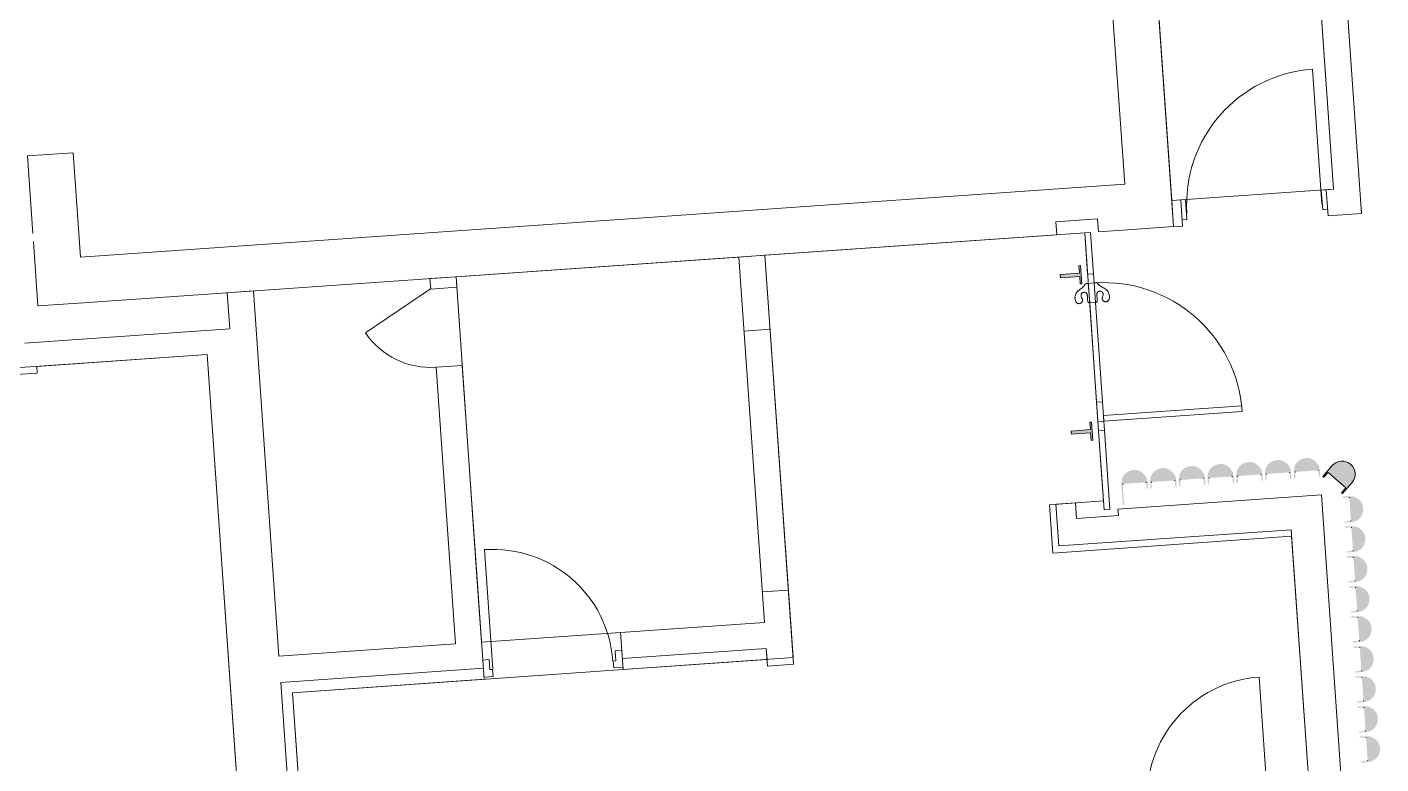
# Model space of a CAD drawing. Header units: millimetres. Extents: x 306 to 836129804, y -168137 to 818603917.
# Drawn here: x 833829410 to 833839756, y 818030312 to 818035946 of the extents above; entities that cross this region are included whole.
import ezdxf

# ---------------------------------------------------------------- set-up
doc = ezdxf.new("R2010")
doc.units = ezdxf.units.MM
doc.header["$LTSCALE"] = 3
for name, color, linetype, lineweight in [('A-200-M_WALL_EXT', 251, 'Continuous', 13), ('A-200-M_WALL_INT', 251, 'Continuous', 13), ('A-214-M_CURT_WALL', 251, 'Continuous', 13), ('A-215-M_CURT_PANEL', 251, 'Continuous', 13), ('A-325-M_DOOR', 251, 'Continuous', 13), ('A-325-M_DOOR__FRAME', 251, 'Continuous', 13), ('A-810-M_ROOMS', 251, 'Continuous', 13), ('Z-060-M_DETAIL', 253, 'Continuous', 5)]:
    doc.layers.add(name, color=color, linetype=linetype, lineweight=lineweight)
doc.layers.add('UAJ-00XREF', color=7, linetype='Continuous')

# ---------------------------------------------------------------- blocks, each defined once
blk = doc.blocks.new('ARC_DOOR_TIMBER_T10-TI-I - 900x2500mm-38939616-0300')
at = {"layer": 'A-325-M_DOOR'}
blk.add_line((459, -29), (459, 889), dxfattribs=at)
at = {"layer": 'A-325-M_DOOR', "lineweight": 9}
for p, q in [((-532, 48), (-482, 48)), ((-482, 48), (-482, -29)), ((482, 48), (532, 48)), ((482, -29), (482, 48)), ((-462, -82), (-532, -82)), ((-482, -29), (-462, -29)), ((-462, -29), (-462, -82)), ((462, -82), (462, -29)), ((462, -29), (482, -29)), ((532, -82), (462, -82))]:
    blk.add_line(p, q, dxfattribs=at)
at = {"layer": 'A-325-M_DOOR'}
blk.add_arc((459, -29), 918, 90, 180, dxfattribs=at)
blk = doc.blocks.new('ARC_DOOR_METAL_M10-FH-I - 900x2500mm-38792998-0300')
at = {"layer": 'A-325-M_DOOR'}
blk.add_line((517, -8), (517, 1026), dxfattribs=at)
at = {"layer": 'A-325-M_DOOR__FRAME'}
for p, q in [((-520, 100), (-557, 100)), ((-520, -52), (-520, 100)), ((557, 100), (520, 100)), ((520, 100), (520, -52)), ((-557, -52), (-520, -52)), ((520, -52), (557, -52))]:
    blk.add_line(p, q, dxfattribs=at)
blk.add_arc((517, -8), 1034, 90, 180, dxfattribs=at)
blk = doc.blocks.new('Circular Mullion - Type A-25928776-0300')
at = {"layer": 'A-214-M_CURT_WALL'}
blk.add_hatch(color=256, dxfattribs=at).paths.add_polyline_path([(-100, 0), (-90, 0), (-90, -49), (90, -47), (90, 0), (100, 0), (100, -109), (97, -135), (87, -159), (64, -185), (50, -196), (26, -206), (0, -209), (-26, -206), (-55, -192), (-71, -180), (-87, -159), (-97, -135), (-100, -109), (-100, -38)], flags=0)
at = {"layer": 'Z-060-M_DETAIL'}
for p, q in [((100, 0), (90, 0)), ((90, 0), (90, -49)), ((100, -109), (100, 0)), ((-90, 0), (-100, 0)), ((-100, 0), (-100, -109)), ((-90, -49), (-90, 0)), ((90, -49), (-90, -49))]:
    blk.add_line(p, q, dxfattribs=at)
blk.add_arc((0, -109), 100, 180, 0, dxfattribs=at)
blk = doc.blocks.new('Circular Mullion - CERAMIC TUBES 209mm-V189-0300')
at = {"layer": 'A-214-M_CURT_WALL', "lineweight": 9}
blk.add_line((-93, 0), (-97, 0), dxfattribs=at)
for centre, start, end in [((-87, -46), 195, 270), ((87, -46), 270, 345)]:
    blk.add_arc(centre, 3, start, end, dxfattribs=at)
blk = doc.blocks.new('Circular Mullion - Type A_150mm Profile-25928163-0300')
at = {"layer": 'A-214-M_CURT_WALL'}
blk.add_hatch(color=256, dxfattribs=at).paths.add_polyline_path([(-100, 0), (-90, 0), (-90, -49), (90, -49), (90, 0), (100, 0), (99, -56), (94, -83), (87, -100), (71, -121), (50, -137), (18, -148), (-7, -149), (-26, -147), (-50, -137), (-74, -117), (-90, -92), (-97, -76), (-100, -34), (-100, -16)], flags=0)
blk = doc.blocks.new('Circular Mullion - CERAMIC TUBES 150mm-V182-0300')
at = {"layer": 'A-214-M_CURT_WALL', "lineweight": 9}
for centre, start, end in [((-87, 46.5), 90, 180), ((87, 46.5), 0, 90)]:
    blk.add_arc(centre, 3, start, end, dxfattribs=at)
blk = doc.blocks.new('Circular Mullion - Type A_150mm Profile-28038416-0300')
at = {"layer": 'A-214-M_CURT_WALL'}
blk.add_hatch(color=256, dxfattribs=at).paths.add_polyline_path([(-100, -16), (-100, 0), (-90, 0), (-90, -49), (90, -49), (90, 115), (100, 115), (100, -50), (94, -83), (87, -100), (71, -121), (50, -137), (18, -148), (0, -150), (-26, -147), (-50, -137), (-74, -117), (-90, -92), (-97, -76), (-100, -49), (-100, -20)], flags=0)
blk = doc.blocks.new('Circular Mullion - CERAMIC TUBES 150mm_End Cap_Left_-V186-0300')
at = {"layer": 'A-214-M_CURT_WALL', "lineweight": 9}
for centre, start, end in [((-87, 46.5), 90, 180), ((87, 46.5), 0, 90)]:
    blk.add_arc(centre, 3, start, end, dxfattribs=at)
blk = doc.blocks.new('Circular Mullion - CERAMIC TUBES 150mm-V183-0300')
at = {"layer": 'A-214-M_CURT_WALL', "lineweight": 9}
for centre, start, end in [((-87, -46.5), 180, 270), ((87, -46.5), 270, 0)]:
    blk.add_arc(centre, 3, start, end, dxfattribs=at)
blk = doc.blocks.new('ARC_ACCESS_PANEL_SINGLE_TIMBER_TYPE11 - 600w x 2000h-39249712-0300')
at = {"layer": 'A-325-M_DOOR'}
blk.add_line((425, 75), (125, 595), dxfattribs=at)
blk.add_arc((425, 75), 600, 120, 180, dxfattribs=at)
blk = doc.blocks.new('System Panel - ARC_Glazed-32887015-0300')
at = {"layer": 'A-215-M_CURT_PANEL', "lineweight": 9}
for p, q in [((-303.75, 0), (303.75, 0)), ((-303.75, -44), (-303.75, 0)), ((303.75, -44), (303.75, 0)), ((303.75, -44), (-303.75, -44))]:
    blk.add_line(p, q, dxfattribs=at)
blk = doc.blocks.new('System Panel - ARC_Glazed-32887016-0300')
at = {"layer": 'A-215-M_CURT_PANEL', "lineweight": 9}
for p, q in [((-158.75, 0), (158.75, 0)), ((-158.75, -44), (-158.75, 0)), ((158.75, -44), (158.75, 0)), ((158.75, -44), (-158.75, -44))]:
    blk.add_line(p, q, dxfattribs=at)
blk = doc.blocks.new('Circular Mullion - B1_STEEL-30652679-0300')
at = {"layer": 'A-214-M_CURT_WALL', "lineweight": 9}
blk.add_hatch(color=256, dxfattribs=at).paths.add_polyline_path([(-70, -50), (70, -50), (70, -62), (12.5, -62), (12.5, -210), (-12.5, -210), (-12.5, -62), (-70, -62), (-70, -53.2)], flags=0)
for p, q in [((-70, -50), (-70, -62)), ((-70, -50), (0, -50)), ((-70, -62), (-12.5, -62)), ((-12.5, -62), (-12.5, -210)), ((70, -50), (0, -50)), ((12.5, -210), (12.5, -62)), ((12.5, -62), (70, -62)), ((70, -62), (70, -50)), ((-12.5, -210), (12.5, -210))]:
    blk.add_line(p, q, dxfattribs=at)
blk = doc.blocks.new('DCW_06c - L_GF_STAFF SINGLE DOOR-32608668-0300')
at = {"layer": 'A-325-M_DOOR'}
for p, q in [((485, 1104), (485, 45)), ((530, 1105), (530, 45)), ((-530, 45), (-380, 45)), ((-380, 0), (-530, 0)), ((380, 45), (-380, 45)), ((-380, 45), (-380, 0)), ((-380, 0), (380, 0)), ((380, 0), (380, 45)), ((530, 45), (485, 45))]:
    blk.add_line(p, q, dxfattribs=at)
at = {"layer": 'A-325-M_DOOR', "lineweight": 9}
for p, q in [((-600, 45), (-530, 45)), ((-530, 0), (-600, 0)), ((-530, 0), (-530, 45)), ((-530, 45), (-530, 0)), ((380, 45), (530, 45)), ((530, 0), (380, 0)), ((530, 45), (530, 0)), ((530, 45), (600, 45)), ((530, 0), (530, 45)), ((600, 0), (530, 0))]:
    blk.add_line(p, q, dxfattribs=at)
at = {"layer": 'A-325-M_DOOR', "flags": 128}
for points in [[(-391, 146), (-399, 151), (-406, 153), (-415, 154), (-423, 154), (-431, 154), (-439, 152), (-447, 150), (-455, 147), (-462, 143), (-468, 138), (-474, 132), (-480, 126), (-484, 119), (-488, 112), (-493, 105), (-497, 98), (-502, 91), (-507, 85), (-513, 79), (-519, 74), (-526, 69), (-529, 61), (-530, 53), (-530, 45)], [(-442, 59), (-445, 59), (-447, 60), (-450, 61), (-453, 63), (-456, 64), (-458, 67), (-460, 69), (-462, 72), (-463, 75), (-464, 77), (-465, 80), (-465, 83), (-464, 86), (-464, 89), (-463, 92), (-462, 95), (-460, 97), (-458, 100), (-455, 102), (-453, 104), (-450, 105), (-447, 106), (-444, 107), (-441, 107)], [(-441, 107), (-434, 106), (-426, 104), (-418, 101)], [(-418, 101), (-415, 100), (-412, 99), (-409, 98), (-406, 98), (-402, 98), (-399, 99), (-396, 100), (-393, 102), (-390, 104), (-387, 106), (-385, 109), (-384, 111), (-382, 114), (-381, 117), (-380, 120), (-380, 124), (-380, 127), (-381, 130), (-381, 134), (-383, 137), (-385, 140), (-387, 142), (-389, 145), (-391, 146)], [(-530, 0), (-530, -8), (-529, -16), (-526, -24), (-519, -29), (-513, -34), (-507, -40), (-502, -46), (-497, -53), (-493, -60), (-488, -67), (-484, -74), (-480, -81), (-474, -87), (-468, -93), (-462, -98), (-455, -102), (-447, -105), (-439, -107), (-431, -109), (-423, -109), (-415, -109), (-406, -108), (-399, -106), (-391, -102)], [(-380, 45), (-380, 48), (-381, 51), (-382, 53), (-384, 55), (-387, 57), (-390, 58), (-392, 58), (-395, 58), (-398, 59), (-401, 59), (-404, 59), (-407, 59), (-410, 59), (-413, 59), (-416, 59), (-418, 59), (-421, 59), (-424, 59), (-427, 59), (-430, 59), (-433, 59), (-436, 59), (-439, 59), (-442, 59)], [(-442, -14), (-439, -14), (-436, -14), (-433, -14), (-430, -14), (-427, -14), (-424, -14), (-421, -14), (-418, -14), (-416, -14), (-413, -14), (-410, -14), (-407, -14), (-404, -14), (-401, -14), (-398, -14), (-395, -13), (-392, -13), (-390, -13), (-387, -12), (-384, -10), (-382, -8), (-381, -6), (-380, -3), (-380, 0)], [(-441, -62), (-444, -62), (-447, -61), (-450, -60), (-453, -59), (-455, -57), (-458, -55), (-460, -52), (-462, -50), (-463, -47), (-464, -44), (-464, -41), (-465, -38), (-465, -35), (-464, -33), (-463, -30), (-462, -27), (-460, -24), (-458, -22), (-456, -19), (-453, -18), (-450, -16), (-447, -15), (-445, -15), (-442, -14)], [(-418, -56), (-426, -59), (-434, -62), (-441, -62)], [(-391, -102), (-389, -100), (-387, -97), (-385, -95), (-383, -92), (-381, -89), (-381, -85), (-380, -82), (-380, -79), (-380, -75), (-381, -72), (-382, -69), (-384, -66), (-385, -64), (-387, -61), (-390, -59), (-393, -57), (-396, -55), (-399, -54), (-402, -54), (-406, -53), (-409, -53), (-412, -54), (-415, -55), (-418, -56)]]:
    blk.add_lwpolyline(points, dxfattribs=at)
at = {"layer": 'A-325-M_DOOR'}
blk.add_arc((530, 45), 1060, 90, 180, dxfattribs=at)
blk = doc.blocks.new('ARC_DOOR_TIMBER_T10-TI-I - 900x2100mm-38939624-0300')
at = {"layer": 'A-325-M_DOOR', "lineweight": 9}
for p, q in [((-462, 25), (-532, 25)), ((-462, -28), (-462, 25)), ((532, 25), (462, 25)), ((462, 25), (462, -28)), ((-482, -105), (-482, -28)), ((-482, -28), (-462, -28)), ((462, -28), (482, -28)), ((482, -28), (482, -105)), ((-532, -105), (-482, -105)), ((482, -105), (532, -105))]:
    blk.add_line(p, q, dxfattribs=at)
at = {"layer": 'A-325-M_DOOR'}
blk.add_line((459, -28), (459, -946), dxfattribs=at)
blk.add_arc((459, -28), 918, 180, 270, dxfattribs=at)
blk = doc.blocks.new('3A35X-MAGP-P-MP-00')
at = {"layer": 'A-200-M_WALL_EXT', "lineweight": 13}
for p, q in [((834417541, 818039907), (834417925, 818034421)), ((834417551, 818034745), (834417216, 818039534)), ((834409515, 818034985), (834409166, 818034961)), ((834409207, 818034367), (834409166, 818034961)), ((834409515, 818034985), (834409571, 818034187)), ((834409571, 818034187), (834417551, 818034745)), ((834417025, 818034458), (834417344, 818034480)), ((834417032, 818034358), (834417025, 818034458)), ((834417351, 818034380), (834417344, 818034480)), ((834417575, 818034396), (834417925, 818034421)), ((834409246, 818033814), (834409211, 818034307)), ((834417032, 818034358), (834409595, 818033838)), ((834417575, 818034396), (834417351, 818034380)), ((834409595, 818033838), (834409246, 818033814))]:
    blk.add_line(p, q, dxfattribs=at)
at = {"layer": 'A-200-M_WALL_INT'}
for p, q in [((834419148, 818034707), (834418799, 818039694)), ((834418999, 818039708), (834419361, 818034521)), ((834417911, 818034620), (834417980, 818034625)), ((834417911, 818034620), (834417925, 818034421)), ((834417980, 818034625), (834417993, 818034425)), ((834419148, 818034707), (834419091, 818034703)), ((834419091, 818034703), (834419105, 818034503)), ((834419105, 818034503), (834419361, 818034521)), ((834417925, 818034421), (834417993, 818034425)), ((834414603, 818034188), (834414802, 818034202)), ((834414802, 818034202), (834415021, 818031075)), ((834414798, 818031395), (834414603, 818034188)), ((834412241, 818034023), (834412441, 818034037)), ((834412247, 818033943), (834412241, 818034023)), ((834412446, 818033957), (834412441, 818034037)), ((834410892, 818033929), (834410692, 818033915)), ((834410712, 818033640), (834410692, 818033915)), ((834410892, 818033929), (834411087, 818031136)), ((834412247, 818033943), (834412446, 818033957)), ((834409145, 818033530), (834410712, 818033640)), ((834414642, 818033622), (834414842, 818033636)), ((834410540, 818033442), (834409073, 818033340)), ((834411224, 818023652), (834410540, 818033442)), ((834412289, 818033345), (834412488, 818033359)), ((834412289, 818033345), (834412436, 818031230)), ((834412656, 818030960), (834412488, 818033359)), ((834417499, 818032261), (834419055, 818032370)), ((834419055, 818032370), (834419245, 818029651)), ((834417175, 818032308), (834417025, 818032298)), ((834417025, 818032298), (834417048, 818031979)), ((834417175, 818032308), (834417183, 818032189)), ((834417499, 818032261), (834417503, 818032211)), ((834417183, 818032189), (834417503, 818032211)), ((834418823, 818032103), (834417048, 818031979)), ((834418956, 818030212), (834418823, 818032103)), ((834414782, 818031627), (834414981, 818031641)), ((834414798, 818031395), (834413697, 818031318)), ((834413697, 818031318), (834413717, 818031034)), ((834411087, 818031136), (834412436, 818031230)), ((834414812, 818031196), (834413711, 818031119)), ((834414812, 818031196), (834414812, 818031196)), ((834414818, 818031111), (834414812, 818031196)), ((834414821, 818031061), (834414812, 818031196)), ((834414818, 818031111), (834413717, 818031034)), ((834411101, 818030936), (834412650, 818031045)), ((834414821, 818031061), (834415021, 818031075)), ((834411101, 818030936), (834411364, 818027175)), ((834411192, 818030857), (834412656, 818030960)), ((834411192, 818030857), (834411443, 818027266))]:
    blk.add_line(p, q, dxfattribs=at)
at = {"layer": 'A-810-M_ROOMS', "flags": 128}
for points in [[(834418692, 818039787), (834417555, 818039708), (834417911, 818034620), (834419148, 818034707), (834418799, 818039694), (834418782, 818039743), (834418743, 818039777)], [(834418956, 818030212), (834418827, 818032053), (834417001, 818031925), (834416976, 818032294), (834417390, 818032323), (834417375, 818032530), (834417246, 818034373), (834414802, 818034202), (834415005, 818031309), (834415017, 818031125), (834411192, 818030857), (834411443, 818027266), (834414984, 818027514), (834414816, 818029923), (834417193, 818030089), (834417394, 818030103)], [(834412441, 818034037), (834412601, 818031743), (834412636, 818031244), (834414798, 818031395), (834414603, 818034188)]]:
    blk.add_lwpolyline(points, close=True, dxfattribs=at)
blk.add_lwpolyline([(834412496, 818018677), (834412225, 818022559), (834411490, 818022508), (834411409, 818023665), (834411224, 818023652), (834410540, 818033442), (834409236, 818033351), (834409239, 818033301), (834409119, 818033293), (834401408, 818032754), (834401380, 818032802), (834400105, 818032713), (834392629, 818032190), (834392529, 818032183), (834388598, 818031908), (834388586, 818032093), (834387214, 818031997), (834387298, 818030798), (834388435, 818030877), (834388449, 818030678), (834388683, 818030694), (834391209, 817994560)], dxfattribs=at)
at = {"layer": 'A-214-M_CURT_WALL', "lineweight": 9, "extrusion": (0, 0, -1)}
for name, p, rotation in [('Circular Mullion - B1_STEEL-30652679-0300', (-834417268, 818034056), 86.00109147422862), ('Circular Mullion - B1_STEEL-30652679-0300', (-834417352, 818032860), 86.00109147422862), ('Circular Mullion - CERAMIC TUBES 150mm-V182-0300', (-834418726, 818032487), 356.0010914742286), ('Circular Mullion - CERAMIC TUBES 150mm-V182-0300', (-834418946, 818032502), 356.0010914742286), ('Circular Mullion - CERAMIC TUBES 150mm_End Cap_Left_-V186-0300', (-834417629, 818032410), 356.0010914742286), ('Circular Mullion - CERAMIC TUBES 150mm-V182-0300', (-834417848, 818032425), 356.0010914742286), ('Circular Mullion - CERAMIC TUBES 150mm-V182-0300', (-834418068, 818032441), 356.0010914742286), ('Circular Mullion - CERAMIC TUBES 150mm-V182-0300', (-834418287, 818032456), 356.0010914742286), ('Circular Mullion - CERAMIC TUBES 150mm-V182-0300', (-834418507, 818032471), 356.0010914742286), ('Circular Mullion - CERAMIC TUBES 150mm-V183-0300', (-834419225, 818032257), 266.0010914742286), ('Circular Mullion - CERAMIC TUBES 150mm-V183-0300', (-834419241, 818032028), 266.0010914742286), ('Circular Mullion - CERAMIC TUBES 150mm-V183-0300', (-834419257, 818031799), 266.0010914742286), ('Circular Mullion - CERAMIC TUBES 150mm-V183-0300', (-834419273, 818031569), 266.0010914742286), ('Circular Mullion - CERAMIC TUBES 150mm-V183-0300', (-834419289, 818031340), 266.0010914742286), ('Circular Mullion - CERAMIC TUBES 150mm-V183-0300', (-834419305, 818031110), 266.0010914742286), ('Circular Mullion - CERAMIC TUBES 150mm-V183-0300', (-834419321, 818030881), 266.0010914742286), ('Circular Mullion - CERAMIC TUBES 150mm-V183-0300', (-834419337, 818030651), 266.0010914742286), ('Circular Mullion - CERAMIC TUBES 150mm-V183-0300', (-834419353, 818030422), 266.0010914742286)]:
    blk.add_blockref(name, p, dxfattribs=dict(at, rotation=rotation))
at = {"layer": 'A-214-M_CURT_WALL', "rotation": 183.9989085257713}
for name, p in [('Circular Mullion - Type A_150mm Profile-25928163-0300', (834418946, 818032502)), ('Circular Mullion - Type A_150mm Profile-28038416-0300', (834417629, 818032410)), ('Circular Mullion - Type A_150mm Profile-25928163-0300', (834417848, 818032425)), ('Circular Mullion - Type A_150mm Profile-25928163-0300', (834418068, 818032441)), ('Circular Mullion - Type A_150mm Profile-25928163-0300', (834418287, 818032456)), ('Circular Mullion - Type A_150mm Profile-25928163-0300', (834418507, 818032471)), ('Circular Mullion - Type A_150mm Profile-25928163-0300', (834418726, 818032487))]:
    blk.add_blockref(name, p, dxfattribs=at)
at = {"layer": 'A-214-M_CURT_WALL', "extrusion": (0, 0, -1)}
for name, p, rotation in [('Circular Mullion - Type A-25928776-0300', (-834419141, 818032445), 221.0010914742284), ('Circular Mullion - Type A_150mm Profile-25928163-0300', (-834419225, 818032257), 266.0010914742286), ('Circular Mullion - Type A_150mm Profile-25928163-0300', (-834419241, 818032028), 266.0010914742286), ('Circular Mullion - Type A_150mm Profile-25928163-0300', (-834419257, 818031799), 266.0010914742286), ('Circular Mullion - Type A_150mm Profile-25928163-0300', (-834419273, 818031569), 266.0010914742286), ('Circular Mullion - Type A_150mm Profile-25928163-0300', (-834419289, 818031340), 266.0010914742286), ('Circular Mullion - Type A_150mm Profile-25928163-0300', (-834419305, 818031110), 266.0010914742286), ('Circular Mullion - Type A_150mm Profile-25928163-0300', (-834419321, 818030881), 266.0010914742286), ('Circular Mullion - Type A_150mm Profile-25928163-0300', (-834419337, 818030651), 266.0010914742286), ('Circular Mullion - Type A_150mm Profile-25928163-0300', (-834419353, 818030422), 266.0010914742286)]:
    blk.add_blockref(name, p, dxfattribs=dict(at, rotation=rotation))
at = {"layer": 'A-215-M_CURT_PANEL', "lineweight": 9, "rotation": 93.9989085257714}
for name, p in [('System Panel - ARC_Glazed-32887016-0300', (834417257, 818034215)), ('System Panel - ARC_Glazed-32887015-0300', (834417373, 818032557))]:
    blk.add_blockref(name, p, dxfattribs=at)
at = {"layer": 'A-325-M_DOOR'}
for name, p, rotation in [('ARC_DOOR_METAL_M10-FH-I - 900x2500mm-38792998-0300', (834418542, 818034564), 3.998908525771384), ('DCW_06c - L_GF_STAFF SINGLE DOOR-32608668-0300', (834417310, 818033458), 273.9989085257714), ('ARC_ACCESS_PANEL_SINGLE_TIMBER_TYPE11 - 600w x 2000h-39249712-0300', (834412351, 818033525), 93.99890852577114), ('ARC_DOOR_TIMBER_T10-TI-I - 900x2100mm-38939624-0300', (834413183, 818031039), 183.9989085257713), ('ARC_DOOR_TIMBER_T10-TI-I - 900x2500mm-38939616-0300', (834418182, 818030058), 3.998908525771384)]:
    blk.add_blockref(name, p, dxfattribs=dict(at, rotation=rotation))
at = {"layer": 'Z-060-M_DETAIL', "lineweight": 9, "extrusion": (0, 0, -1), "rotation": 221.0010914742284}
blk.add_blockref('Circular Mullion - CERAMIC TUBES 209mm-V189-0300', (-834419141, 818032445), dxfattribs=at)

msp = doc.modelspace()

# ---------------------------------------------------------------- block references
at = {"layer": 'UAJ-00XREF', "ltscale": 0.5}
msp.add_blockref('3A35X-MAGP-P-MP-00', (-579753, 0), dxfattribs=at)

doc.saveas('drawing.dxf')
